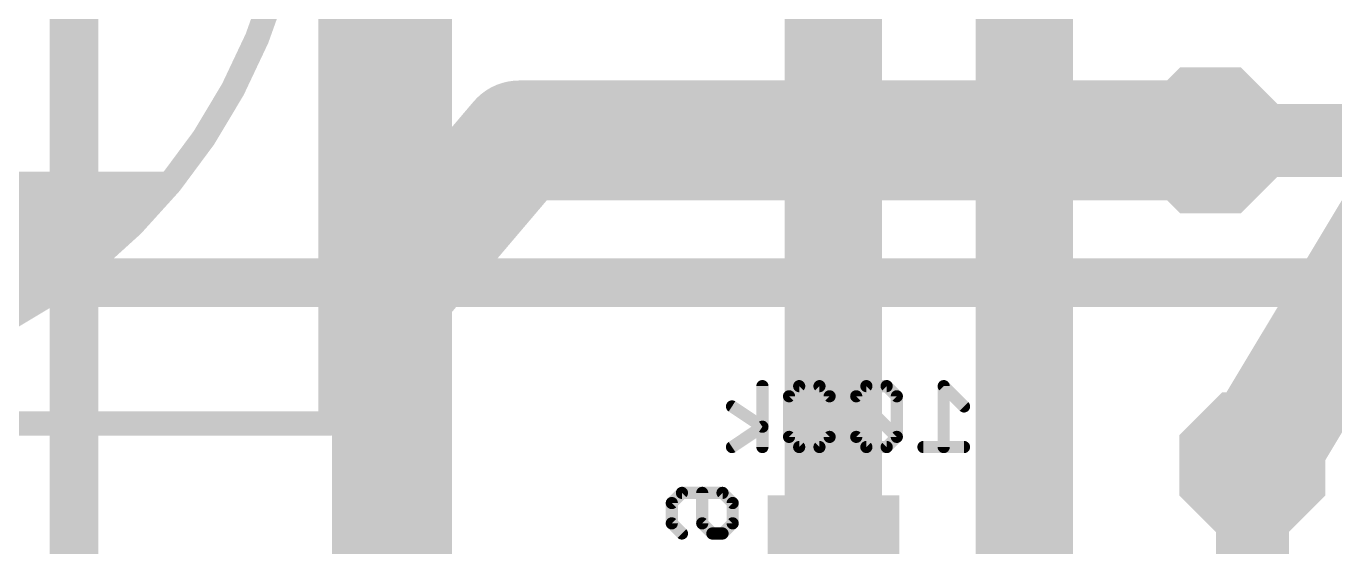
# Model space of a CAD drawing. Header units: inches. Extents: x -5 to 142, y -3 to 122.
# Drawn here: x 37.01 to 47.94, y 59.42 to 63.77 of the extents above; entities that cross this region are included whole.
import ezdxf

# ---------------------------------------------------------------- set-up
doc = ezdxf.new("R2010")
doc.units = ezdxf.units.IN
doc.header["$MEASUREMENT"] = 0
for name, color, linetype in [('1', 22, 'Continuous'), ('15', 22, 'Continuous'), ('16', 175, 'Continuous'), ('17', 82, 'Continuous'), ('2', 175, 'Continuous'), ('21', 253, 'Continuous'), ('22', 253, 'Continuous'), ('26', 253, 'Continuous'), ('28', 253, 'Continuous'), ('51', 253, 'Continuous'), ('52', 253, 'Continuous')]:
    doc.layers.add(name, color=color, linetype=linetype)

# ---------------------------------------------------------------- blocks, each defined once
blk = doc.blocks.new('OCTAGONP')
at = {"const_width": 0.5}
blk.add_lwpolyline([(-0.25, -0.1036), (-0.25, 0.1036), (-0.1036, 0.25), (0.1036, 0.25), (0.25, 0.1036), (0.25, -0.1036), (0.1036, -0.25), (-0.1036, -0.25), (-0.25, -0.1036), (-0.25, 0.1036)], dxfattribs=at)
blk = doc.blocks.new('ROUNDP')
at = {"const_width": 0.5}
blk.add_lwpolyline([(0, -0.25, 1), (0, 0.25, 1), (0, -0.25)], format="xyb", dxfattribs=at)
blk = doc.blocks.new('RECT')
blk.add_solid([(-0.5, -0.5), (0.5, -0.5), (-0.5, 0.5), (0.5, 0.5)])

msp = doc.modelspace()

# ---------------------------------------------------------------- linework, layer by layer
at = {"layer": '1', "const_width": 1}
for points in [[(41.125, 62.8125), (40.0625, 61.5625)], [(46.9, 62.8125), (41.125, 62.8125)], [(40.0625, 61.5625), (40.0625, 48.2595)]]:
    msp.add_lwpolyline(points, dxfattribs=at)
at = {"layer": '1', "const_width": 0.5}
for points in [[(41.125, 63.0625, 1), (41.125, 62.5625)], [(41.3155, 62.6506, 1), (40.9345, 62.9744)], [(46.9, 62.5625, 1), (46.9, 63.0625)], [(40.3125, 61.5625, 1), (39.8125, 61.5625)], [(39.872, 61.7244, 1), (40.253, 61.4006)]]:
    msp.add_lwpolyline(points, format="xyb", dxfattribs=at)
at = {"layer": '15', "const_width": 0.4064}
msp.add_lwpolyline([(52.25, 61.625), (24.1875, 61.625)], dxfattribs=at)
at = {"layer": '2'}
for points, const_width in [([(43.75, 74.25), (43.75, 47.25)], 0.8128), ([(37.4062, 56.125), (37.4062, 72.0625)], 0.4064), ([(40.0625, 55.8125), (40.0625, 70.7405)], 1), ([(45.3438, 58.9375), (45.3438, 68.5938)], 0.8128), ([(47.25, 60.1), (48.8438, 62.75)], 1)]:
    msp.add_lwpolyline(points, dxfattribs=dict(at, const_width=const_width))
at = {"layer": '2', "const_width": 0.5}
msp.add_lwpolyline([(47.0358, 60.2288, 1), (47.4642, 59.9712)], format="xyb", dxfattribs=at)
at = {"layer": '21', "const_width": 0.1524}
for points in [[(45.334, 72.327), (45.334, 46.673)], [(40, 66.231), (40, 49.848)]]:
    msp.add_lwpolyline(points, dxfattribs=at)
at = {"layer": '22', "const_width": 0.2032}
msp.add_lwpolyline([(39.55, 60.45), (39.55, 69.45)], dxfattribs=at)
at = {"layer": '22', "const_width": 0.1016}
msp.add_lwpolyline([(39.4992, 60.45, 1), (39.6008, 60.45)], format="xyb", dxfattribs=at)
at = {"layer": '26', "const_width": 0.1016}
for points in [[(42.4, 59.785), (42.4847, 59.8697)], [(42.4847, 59.8697), (42.8236, 59.8697)], [(42.6542, 59.6155), (42.6542, 59.8697)], [(42.8236, 59.8697), (42.9084, 59.785)], [(42.4, 59.6155), (42.4, 59.785)], [(42.9084, 59.785), (42.9084, 59.6155)], [(42.4847, 59.5307), (42.4, 59.6155)], [(42.7389, 59.5307), (42.6542, 59.6155)], [(42.8236, 59.5307), (42.7389, 59.5307)], [(42.9084, 59.6155), (42.8236, 59.5307)]]:
    msp.add_lwpolyline(points, dxfattribs=at)
at = {"layer": '26', "const_width": 0.0508}
for points in [[(42.4847, 59.8951, 1), (42.4847, 59.8443)], [(42.5026, 59.8517, 1), (42.4667, 59.8877)], [(42.6796, 59.8697, 1), (42.6288, 59.8697)], [(42.8416, 59.8877, 1), (42.8057, 59.8517)], [(42.8236, 59.8443, 1), (42.8236, 59.8951)], [(42.4254, 59.785, 1), (42.3746, 59.785)], [(42.382, 59.8029, 1), (42.4179, 59.767)], [(42.9338, 59.785, 1), (42.883, 59.785)], [(42.8904, 59.767, 1), (42.9263, 59.8029)], [(42.4179, 59.6334, 1), (42.382, 59.5975)], [(42.3746, 59.6155, 1), (42.4254, 59.6155)], [(42.6721, 59.6334, 1), (42.6362, 59.5975)], [(42.6288, 59.6155, 1), (42.6796, 59.6155)], [(42.7389, 59.5561, 1), (42.7389, 59.5053)], [(42.8236, 59.5053, 1), (42.8236, 59.5561)], [(42.883, 59.6155, 1), (42.9338, 59.6155)], [(42.9263, 59.5975, 1), (42.8904, 59.6334)], [(42.4667, 59.5128, 1), (42.5026, 59.5487)], [(42.7209, 59.5128, 1), (42.7569, 59.5487)], [(42.8057, 59.5487, 1), (42.8416, 59.5128)]]:
    msp.add_lwpolyline(points, format="xyb", dxfattribs=at)
at = {"layer": '28', "const_width": 0.1016}
for points in [[(43.157, 60.2524), (43.157, 60.7609)], [(43.4641, 60.7609), (43.3793, 60.6761)], [(43.6335, 60.7609), (43.4641, 60.7609)], [(43.7183, 60.6761), (43.6335, 60.7609)], [(44.0254, 60.7609), (43.9406, 60.6761)], [(44.1948, 60.7609), (44.0254, 60.7609)], [(44.2796, 60.6761), (44.1948, 60.7609)], [(44.8409, 60.5914), (44.6714, 60.7609)], [(44.6714, 60.7609), (44.6714, 60.2524)], [(43.3793, 60.6761), (43.3793, 60.3372)], [(43.7183, 60.3372), (43.3793, 60.6761)], [(43.7183, 60.3372), (43.7183, 60.6761)], [(43.9406, 60.6761), (43.9406, 60.3372)], [(44.2796, 60.3372), (43.9406, 60.6761)], [(44.2796, 60.3372), (44.2796, 60.6761)], [(43.157, 60.4219), (42.9028, 60.5914)], [(42.9028, 60.2524), (43.157, 60.4219)], [(43.3793, 60.3372), (43.4641, 60.2524)], [(43.6335, 60.2524), (43.7183, 60.3372)], [(43.9406, 60.3372), (44.0254, 60.2524)], [(44.1948, 60.2524), (44.2796, 60.3372)], [(43.4641, 60.2524), (43.6335, 60.2524)], [(44.0254, 60.2524), (44.1948, 60.2524)], [(44.8409, 60.2524), (44.5019, 60.2524)]]:
    msp.add_lwpolyline(points, dxfattribs=at)
at = {"layer": '28', "const_width": 0.0508}
for points in [[(43.1824, 60.7609, 1), (43.1316, 60.7609)], [(43.4641, 60.7863, 1), (43.4641, 60.7355)], [(43.482, 60.7429, 1), (43.4461, 60.7788)], [(43.6515, 60.7788, 1), (43.6156, 60.7429)], [(43.6335, 60.7355, 1), (43.6335, 60.7863)], [(44.0254, 60.7863, 1), (44.0254, 60.7355)], [(44.0433, 60.7429, 1), (44.0074, 60.7788)], [(44.2128, 60.7788, 1), (44.1769, 60.7429)], [(44.1948, 60.7355, 1), (44.1948, 60.7863)], [(44.6968, 60.7609, 1), (44.646, 60.7609)], [(44.6894, 60.7788, 1), (44.6535, 60.7429)], [(43.4047, 60.6761, 1), (43.3539, 60.6761)], [(43.3973, 60.6941, 1), (43.3614, 60.6582)], [(43.3614, 60.6941, 1), (43.3973, 60.6582)], [(43.7437, 60.6761, 1), (43.6929, 60.6761)], [(43.7003, 60.6582, 1), (43.7362, 60.6941)], [(43.966, 60.6761, 1), (43.9152, 60.6761)], [(43.9586, 60.6941, 1), (43.9227, 60.6582)], [(43.9227, 60.6941, 1), (43.9586, 60.6582)], [(44.305, 60.6761, 1), (44.2542, 60.6761)], [(44.2616, 60.6582, 1), (44.2975, 60.6941)], [(42.9168, 60.6125, 1), (42.8887, 60.5703)], [(44.8229, 60.5734, 1), (44.8589, 60.6094)], [(43.1711, 60.4008, 1), (43.1429, 60.4431)], [(43.1429, 60.4008, 1), (43.1711, 60.4431)], [(43.3539, 60.3372, 1), (43.4047, 60.3372)], [(43.3973, 60.3551, 1), (43.3614, 60.3192)], [(43.6929, 60.3372, 1), (43.7437, 60.3372)], [(43.7362, 60.3192, 1), (43.7003, 60.3551)], [(43.7003, 60.3192, 1), (43.7362, 60.3551)], [(43.9152, 60.3372, 1), (43.966, 60.3372)], [(43.9586, 60.3551, 1), (43.9227, 60.3192)], [(44.2542, 60.3372, 1), (44.305, 60.3372)], [(44.2975, 60.3192, 1), (44.2616, 60.3551)], [(44.2616, 60.3192, 1), (44.2975, 60.3551)], [(42.8887, 60.2736, 1), (42.9168, 60.2313)], [(43.1316, 60.2524, 1), (43.1824, 60.2524)], [(43.4641, 60.2779, 1), (43.4641, 60.227)], [(43.4461, 60.2345, 1), (43.482, 60.2704)], [(43.6156, 60.2704, 1), (43.6515, 60.2345)], [(43.6335, 60.227, 1), (43.6335, 60.2779)], [(44.0254, 60.2779, 1), (44.0254, 60.227)], [(44.0074, 60.2345, 1), (44.0433, 60.2704)], [(44.1769, 60.2704, 1), (44.2128, 60.2345)], [(44.1948, 60.227, 1), (44.1948, 60.2779)], [(44.5019, 60.2779, 1), (44.5019, 60.227)], [(44.646, 60.2524, 1), (44.6968, 60.2524)], [(44.8409, 60.227, 1), (44.8409, 60.2779)]]:
    msp.add_lwpolyline(points, format="xyb", dxfattribs=at)
at = {"layer": '51', "const_width": 0.6096}
for points in [[(46.9, 62.8125), (48.17, 62.8125)], [(47.25, 60.1), (47.25, 58.83)]]:
    msp.add_lwpolyline(points, dxfattribs=at)
at = {"layer": '51', "const_width": 0.3048}
for points in [[(46.9, 62.9649, 1), (46.9, 62.6601)], [(47.4024, 60.1, 1), (47.0976, 60.1)]]:
    msp.add_lwpolyline(points, format="xyb", dxfattribs=at)
at = {"layer": '52'}
for points, const_width in [([(34.5, 60.7, 1), (34.5, 70.3, 1), (34.5, 60.7)], 0.2032), ([(36.9892, 62.45, 1), (36.8876, 62.45)], 0.1016), ([(37.1924, 62.45, 1), (37.0908, 62.45)], 0.1016), ([(37.3956, 62.45, 1), (37.294, 62.45)], 0.1016), ([(37.5988, 62.45, 1), (37.4972, 62.45)], 0.1016), ([(37.802, 62.45, 1), (37.7004, 62.45)], 0.1016), ([(38.0052, 62.45, 1), (37.9036, 62.45)], 0.1016), ([(38.1864, 62.4146, 1), (38.1136, 62.4854)], 0.1016), ([(38.15, 62.3992, 1), (38.15, 62.5008)], 0.1016), ([(37.9036, 62.2485, 1), (38.0052, 62.2485)], 0.1016), ([(37.7008, 62.0602, 1), (37.7737, 61.9895)], 0.1016), ([(37.7692, 61.9853, 1), (37.7054, 62.0644)], 0.1016), ([(37.7004, 62.0392, 1), (37.802, 62.0392)], 0.1016), ([(37.4972, 61.8722, 1), (37.5988, 61.8722)], 0.1016), ([(37.2442, 61.6924, 1), (37.308, 61.6133)], 0.1016), ([(37.3029, 61.6097, 1), (37.2492, 61.6959)], 0.1016), ([(37.294, 61.7083, 1), (37.3956, 61.7083)], 0.1016), ([(37.0908, 61.569, 1), (37.1924, 61.569)], 0.1016), ([(36.8876, 61.4424, 1), (36.9892, 61.4424)], 0.1016), ([(39.55, 60.3992, 1), (39.55, 60.5008)], 0.1016)]:
    msp.add_lwpolyline(points, format="xyb", dxfattribs=dict(at, const_width=const_width))
at = {"layer": '52', "const_width": 0.2032}
for points in [[(30.85, 62.45), (38.15, 62.45)], [(36.9384, 61.4424), (36.9384, 62.45)], [(37.1416, 61.569), (37.1416, 62.45)], [(37.3448, 61.7083), (37.3448, 62.45)], [(37.548, 61.8722), (37.548, 62.45)], [(38.15, 62.45), (37.7373, 62.0248)], [(37.7512, 62.0392), (37.7512, 62.45)], [(37.9544, 62.2485), (37.9544, 62.45)], [(37.7373, 62.0248), (37.2761, 61.6528)], [(37.2761, 61.6528), (36.7732, 61.3394)], [(29.45, 60.45), (39.55, 60.45)]]:
    msp.add_lwpolyline(points, dxfattribs=at)

# ---------------------------------------------------------------- block references
at = {"layer": '16', "yscale": 1.1, "rotation": 270}
msp.add_blockref('RECT', (43.75, 59.35), dxfattribs=at)
at = {"layer": '17', "xscale": 1.2192, "yscale": 1.2192}
for name, p, rotation in [('OCTAGONP', (46.9, 62.8125), 180), ('ROUNDP', (46.9, 62.8125), 180), ('ROUNDP', (46.9, 62.8125), 180), ('OCTAGONP', (46.9, 62.8125), 180), ('OCTAGONP', (47.25, 60.1), 270), ('ROUNDP', (47.25, 60.1), 270), ('ROUNDP', (47.25, 60.1), 270), ('OCTAGONP', (47.25, 60.1), 270)]:
    msp.add_blockref(name, p, dxfattribs=dict(at, rotation=rotation))

doc.saveas('drawing.dxf')
